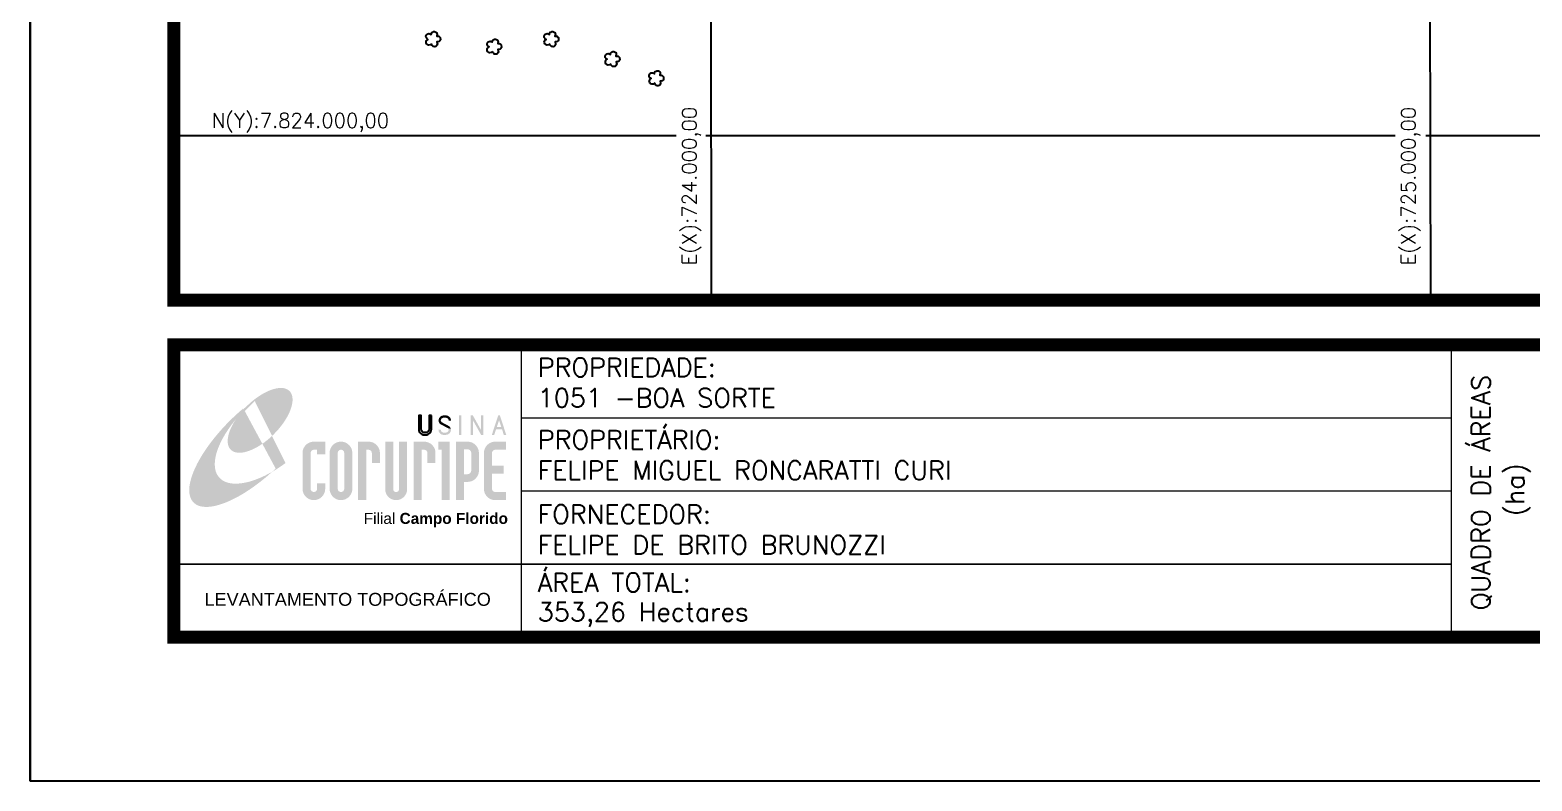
# Model space of a CAD drawing. Extents: x 723061 to 727261, y 7823092 to 7829032.
# Drawn here: x 723061 to 725149, y 7823092 to 7824137 of the extents above; entities that cross this region are included whole.
import ezdxf
from ezdxf.enums import TextEntityAlignment as Align

# ---------------------------------------------------------------- set-up
doc = ezdxf.new("R2010")
doc.units = 0
doc.header["$MEASUREMENT"] = 0
doc.linetypes.add('CONTINUO', pattern=[0])
doc.linetypes.add('LIN0', pattern=[0])
for name, color, linetype in [('_SIMBOLO ARVORE', 118, 'Continuous'), ('GRADE', 8, 'Continuous'), ('Margem', 5, 'Continuous')]:
    doc.layers.add(name, color=color, linetype=linetype)
doc.styles.add('ARIAL', font='arial.ttf')
doc.styles.add('GRADEUTM', font='romans.shx', dxfattribs={"height": 20})
doc.styles.add('SIMPLEX', font='')
doc.styles.get("Standard").update_dxf_attribs({"font": 'arial.ttf'})
doc.styles.get('SIMPLEX').set_extended_font_data('simplex.shx')

# ---------------------------------------------------------------- blocks, each defined once
blk = doc.blocks.new('A$C78F83FB3')
at = {"layer": 'Margem'}
h = blk.add_hatch(color=20, dxfattribs=at)
edge = h.paths.add_edge_path()
edge.add_ellipse((19.49, 23.77), major_axis=(-6.68, -6.67), ratio=0.469426, start_angle=292.7328, end_angle=601.2579)
edge.add_ellipse((22.83, 22.05), major_axis=(12.64, 11.29), ratio=0.457614, start_angle=79.9069, end_angle=107.9139)
edge = h.paths.add_edge_path()
edge.add_ellipse((18.28, 18.7), major_axis=(13.95, 13.59), ratio=0.386848, start_angle=63.9612, end_angle=264.5993)
edge.add_ellipse((22.83, 22.05), major_axis=(12.64, 11.29), ratio=0.457614, start_angle=107.9139, end_angle=245.1182, ccw=False)
edge.add_ellipse((19.49, 23.77), major_axis=(-6.68, -6.67), ratio=0.469426, start_angle=241.2579, end_angle=292.7328, ccw=False)
for color, points in [(20, [(15.46, 26.12), (14.17, 24.81), (14.06, 24.24), (14.39, 23.97), (14.67, 24.54), (19.47, 29.32), (18.48, 28.66), (17.31, 27.78)]), (7, [(58.42, 24.9), (57.9, 24.9), (57.9, 21.73, -0.414214), (57.15, 20.98), (56.84, 20.98, -0.414214), (56.09, 21.73), (56.09, 24.9), (55.57, 24.9), (55.57, 21.73, 0.414214), (56.84, 20.46), (57.15, 20.46, 0.414214), (58.42, 21.73)]), (7, [(61.7, 24.9), (61.23, 24.9, 0.396318), (60.04, 23.78), (60.04, 23.72, 0.151912), (60.39, 22.97), (60.46, 22.92), (62.18, 22), (62.85, 21.83, 0.12407), (62.51, 22.42), (60.75, 23.36, -0.13192), (60.56, 23.77, -0.385578), (61.23, 24.37), (61.7, 24.37, -0.414214), (62.37, 23.7), (62.89, 23.7, 0.414214)]), (7, [(62.37, 23.7), (62.89, 23.7, 0.414214), (61.7, 24.9), (61.23, 24.9, 0.396318), (60.04, 23.78), (60.04, 23.72, 0.151912), (60.39, 22.97), (60.46, 22.92), (62.18, 22), (62.18, 22, -0.131921), (62.37, 21.59, -0.385578), (61.7, 20.98), (61.23, 20.98, -0.414214), (60.56, 21.65), (60.04, 21.65, 0.414214), (61.23, 20.46), (61.7, 20.46, 0.402546), (62.89, 21.61, 0.165292), (62.51, 22.42), (60.75, 23.36, -0.13192), (60.56, 23.77, -0.385578), (61.23, 24.37), (61.7, 24.37, -0.414214)]), (7, [(30.97, 12.46), (29.13, 12.46), (29.13, 8.21, 1), (34.29, 8.21), (34.29, 9.41), (32.45, 9.41), (32.45, 8.21, -1), (30.97, 8.21)])]:
    blk.add_hatch(color=color, dxfattribs=at).paths.add_polyline_path(points)
h = blk.add_hatch(color=7, dxfattribs=at)
h.paths.add_polyline_path([(65.24, 24.9), (64.72, 24.9), (64.72, 20.46), (65.24, 20.46)])
h.paths.add_polyline_path([(67.38, 20.46), (67.9, 20.46), (67.9, 23.74), (69.74, 20.46), (70.23, 20.46), (70.23, 24.9), (69.71, 24.9), (69.71, 21.58), (67.85, 24.9), (67.38, 24.9)])
h.paths.add_polyline_path([(72.17, 20.46), (72.72, 20.46), (73.14, 21.73), (74.49, 21.73), (74.9, 20.46), (75.45, 20.46), (74, 24.9), (73.62, 24.9)])
h.paths.add_polyline_path([(73.81, 23.8), (74.32, 22.25), (73.31, 22.25)], flags=16)
h = blk.add_hatch(color=7, dxfattribs=at)
h.paths.add_polyline_path([(31.71, 18.93, 0.414214), (29.13, 16.35), (29.13, 12.46), (30.97, 12.46), (30.97, 16.35, -0.414214), (31.71, 17.09), (32.45, 17.09), (32.45, 16.02), (34.29, 16.02), (34.29, 18.93)])
h.paths.add_polyline_path([(44.15, 17.09, -0.414214), (44.89, 16.35), (44.89, 14.1), (46.72, 14.1), (46.72, 16.17, 0.433937), (44.15, 18.93), (41.77, 18.93), (41.77, 12.46), (43.61, 12.46), (43.61, 17.09)])
h.paths.add_polyline_path([(43.61, 12.46), (41.77, 12.46), (41.77, 5.62), (43.61, 5.62)])
h.paths.add_polyline_path([(47.92, 12.46), (49.75, 12.46), (49.75, 18.93), (47.92, 18.93)])
h.paths.add_polyline_path([(52.91, 18.93), (51.08, 18.93), (51.08, 12.46), (52.91, 12.46)])
h.paths.add_polyline_path([(51.08, 8.12, -1), (49.75, 8.12), (49.75, 12.46), (47.92, 12.46), (47.92, 8.12, 1), (52.91, 8.12), (52.91, 12.46), (51.08, 12.46)])
h.paths.add_polyline_path([(54.41, 12.46), (56.25, 12.46), (56.25, 17.09), (56.79, 17.09, -0.414214), (57.53, 16.35), (57.53, 14.1), (59.36, 14.1), (59.36, 16.17, 0.433937), (56.79, 18.93), (54.41, 18.93)])
h.paths.add_polyline_path([(56.25, 12.46), (54.41, 12.46), (54.41, 5.62), (56.25, 5.62)])
h.paths.add_polyline_path([(60.73, 12.46), (62.58, 12.46), (62.58, 18.93), (60.02, 18.93), (60.02, 17.08), (60.73, 17.08)])
h.paths.add_polyline_path([(62.58, 12.46), (60.73, 12.46), (60.73, 5.62), (62.58, 5.62)])
h.paths.add_polyline_path([(64.06, 12.46), (65.82, 12.46), (65.82, 17.17), (66.66, 17.17, -0.450417), (67.48, 16.25), (67.48, 12.46), (69.24, 12.46, 0.002307), (69.24, 12.48, 0.005282), (69.23, 12.54, -0.000938), (69.23, 12.53), (69.23, 16.17, 0.433937), (66.66, 18.93), (64.06, 18.93)])
h.paths.add_polyline_path([(64.06, 5.62), (65.82, 5.62), (65.82, 9.77), (66.66, 9.77, 0.426056), (69.24, 12.46), (67.48, 12.46), (67.48, 12.45, -0.450417), (66.66, 11.53), (65.82, 11.53), (65.82, 12.46), (64.06, 12.46)])
h.paths.add_polyline_path([(70.37, 12.46), (74.87, 12.46), (74.87, 13.44), (72.21, 13.44), (72.21, 16.35, -0.414214), (72.95, 17.09), (75.38, 17.09), (75.38, 18.93), (72.95, 18.93, 0.414214), (70.37, 16.35)])
h.paths.add_polyline_path([(72.21, 11.62), (74.87, 11.62), (74.87, 12.46), (70.37, 12.46), (70.37, 8.21, 0.414214), (72.95, 5.62), (75.38, 5.62), (75.38, 7.47), (72.95, 7.47, -0.414214), (72.21, 8.21)])
h = blk.add_hatch(color=7, dxfattribs=at)
h.paths.add_polyline_path([(35.29, 16.35), (35.29, 8.21, 1), (40.46, 8.21, 0.016978), (40.45, 8.38), (40.45, 16.17, 0.433937), (37.88, 18.93), (37.87, 18.93, 0.41391)])
h.paths.add_polyline_path([(38.62, 16.35), (38.62, 8.21, -1), (37.13, 8.21), (37.13, 16.35, -1)], flags=16)
at = {"layer": 'Margem', "color": 7}
blk.add_lwpolyline([(58.42, 24.9), (57.9, 24.9), (57.9, 21.73, -0.414214), (57.15, 20.98), (56.84, 20.98, -0.414214), (56.09, 21.73), (56.09, 24.9), (55.57, 24.9), (55.57, 21.73, 0.414214), (56.84, 20.46), (57.15, 20.46, 0.414214), (58.42, 21.73), (58.42, 24.9)], format="xyb", close=True, dxfattribs=at)
at = {"layer": 'Margem', "color": 252, "insert": (43.05, 2.72), "char_height": 2.5, "attachment_point": 1, "style": 'ARIAL'}
blk.add_mtext_dynamic_manual_height_columns('Filial {\\fArial|b1|i0|c0|p34;Campo Florido}', width=33.0271, gutter_width=2.46, heights=[2.95], dxfattribs=at)

msp = doc.modelspace()

# ---------------------------------------------------------------- linework, layer by layer
at = {"layer": '_SIMBOLO ARVORE', "linetype": 'CONTINUO'}
for points in [[(723619, 7824117.4, 0), (723617.2, 7824115.9, 0), (723614.9, 7824115.6, 0), (723613.3, 7824116.2, 0), (723612.1, 7824117.4, 0), (723611.6, 7824118.7, 0), (723611.5, 7824120.6, 0), (723612.1, 7824121.8, 0), (723612.8, 7824122.7, 0), (723614.1, 7824123.6, 0), (723613.3, 7824123.9, 0), (723612.5, 7824124.6, 0), (723611.5, 7824126.1, 0), (723611.3, 7824128, 0), (723612, 7824129.9, 0), (723612.8, 7824130.6, 0), (723614.1, 7824131.4, 0), (723615.5, 7824131.6, 0), (723616.7, 7824131.4, 0), (723617.6, 7824131, 0), (723618.5, 7824130.1, 0), (723618.8, 7824131.8, 0), (723619.1, 7824132.5, 0), (723619.8, 7824133.4, 0), (723620.9, 7824133.8, 0), (723622, 7824134.3, 0), (723623.2, 7824134.4, 0), (723624.3, 7824134.2, 0), (723625.2, 7824133.7, 0), (723625.9, 7824133, 0), (723626.5, 7824131.8, 0), (723626.8, 7824130.5, 0), (723626.2, 7824128.2, 0), (723627.9, 7824128.2, 0), (723629.2, 7824127.8, 0), (723630.5, 7824126.8, 0), (723631.2, 7824126, 0), (723631.4, 7824122.8, 0), (723630.6, 7824121.3, 0), (723629.6, 7824120.4, 0), (723627.9, 7824119.9, 0), (723626.4, 7824120.1, 0), (723627.2, 7824117, 0), (723626.9, 7824115.8, 0), (723626, 7824114.5, 0), (723625, 7824113.8, 0), (723623.7, 7824113.4, 0), (723622.3, 7824113.5, 0), (723621.3, 7824113.8, 0), (723620.1, 7824114.9, 0), (723619.3, 7824116, 0), (723619.1, 7824117.5, 0)], [(723703.9, 7824106.8, 0), (723702.1, 7824105.3, 0), (723699.8, 7824105, 0), (723698.1, 7824105.6, 0), (723697, 7824106.8, 0), (723696.5, 7824108.1, 0), (723696.4, 7824110, 0), (723697, 7824111.2, 0), (723697.7, 7824112.1, 0), (723699, 7824113, 0), (723698.1, 7824113.3, 0), (723697.3, 7824114, 0), (723696.3, 7824115.5, 0), (723696.2, 7824117.4, 0), (723696.9, 7824119.3, 0), (723697.6, 7824120, 0), (723699, 7824120.8, 0), (723700.4, 7824121, 0), (723701.5, 7824120.8, 0), (723702.4, 7824120.4, 0), (723703.4, 7824119.5, 0), (723703.7, 7824121.2, 0), (723703.9, 7824121.9, 0), (723704.7, 7824122.8, 0), (723705.8, 7824123.2, 0), (723706.8, 7824123.7, 0), (723708, 7824123.8, 0), (723709.2, 7824123.6, 0), (723710.1, 7824123.1, 0), (723710.8, 7824122.4, 0), (723711.4, 7824121.2, 0), (723711.6, 7824119.9, 0), (723711.1, 7824117.6, 0), (723712.7, 7824117.6, 0), (723714.1, 7824117.2, 0), (723715.4, 7824116.2, 0), (723716.1, 7824115.4, 0), (723716.3, 7824112.2, 0), (723715.5, 7824110.7, 0), (723714.4, 7824109.8, 0), (723712.8, 7824109.3, 0), (723711.3, 7824109.5, 0), (723712.1, 7824106.4, 0), (723711.7, 7824105.2, 0), (723710.8, 7824103.9, 0), (723709.9, 7824103.2, 0), (723708.5, 7824102.8, 0), (723707.2, 7824102.9, 0), (723706.2, 7824103.2, 0), (723705, 7824104.3, 0), (723704.2, 7824105.4, 0), (723704, 7824106.9, 0)], [(723783.4, 7824117.4, 0), (723781.6, 7824115.9, 0), (723779.3, 7824115.6, 0), (723777.7, 7824116.2, 0), (723776.5, 7824117.4, 0), (723776, 7824118.7, 0), (723775.9, 7824120.6, 0), (723776.5, 7824121.8, 0), (723777.2, 7824122.7, 0), (723778.5, 7824123.6, 0), (723777.7, 7824123.9, 0), (723776.9, 7824124.6, 0), (723775.9, 7824126.1, 0), (723775.7, 7824128, 0), (723776.4, 7824129.9, 0), (723777.2, 7824130.6, 0), (723778.5, 7824131.4, 0), (723779.9, 7824131.6, 0), (723781.1, 7824131.4, 0), (723782, 7824131, 0), (723782.9, 7824130.1, 0), (723783.2, 7824131.8, 0), (723783.5, 7824132.5, 0), (723784.2, 7824133.4, 0), (723785.3, 7824133.8, 0), (723786.4, 7824134.3, 0), (723787.6, 7824134.4, 0), (723788.7, 7824134.2, 0), (723789.6, 7824133.7, 0), (723790.3, 7824133, 0), (723790.9, 7824131.8, 0), (723791.2, 7824130.5, 0), (723790.6, 7824128.2, 0), (723792.3, 7824128.2, 0), (723793.6, 7824127.8, 0), (723794.9, 7824126.8, 0), (723795.6, 7824126, 0), (723795.8, 7824122.8, 0), (723795, 7824121.3, 0), (723794, 7824120.4, 0), (723792.3, 7824119.9, 0), (723790.8, 7824120.1, 0), (723791.6, 7824117, 0), (723791.3, 7824115.8, 0), (723790.4, 7824114.5, 0), (723789.4, 7824113.8, 0), (723788.1, 7824113.4, 0), (723786.7, 7824113.5, 0), (723785.7, 7824113.8, 0), (723784.5, 7824114.9, 0), (723783.7, 7824116, 0), (723783.5, 7824117.5, 0)], [(723868.3, 7824089.6, 0), (723866.5, 7824088, 0), (723864.2, 7824087.8, 0), (723862.5, 7824088.4, 0), (723861.4, 7824089.5, 0), (723860.9, 7824090.9, 0), (723860.8, 7824092.8, 0), (723861.4, 7824094, 0), (723862.1, 7824094.9, 0), (723863.4, 7824095.8, 0), (723862.5, 7824096.1, 0), (723861.7, 7824096.8, 0), (723860.7, 7824098.3, 0), (723860.6, 7824100.1, 0), (723861.3, 7824102.1, 0), (723862, 7824102.7, 0), (723863.4, 7824103.6, 0), (723864.8, 7824103.8, 0), (723865.9, 7824103.6, 0), (723866.8, 7824103.2, 0), (723867.8, 7824102.3, 0), (723868.1, 7824104, 0), (723868.3, 7824104.7, 0), (723869.1, 7824105.6, 0), (723870.2, 7824106, 0), (723871.2, 7824106.5, 0), (723872.4, 7824106.6, 0), (723873.6, 7824106.4, 0), (723874.5, 7824105.9, 0), (723875.2, 7824105.2, 0), (723875.8, 7824104, 0), (723876, 7824102.7, 0), (723875.5, 7824100.3, 0), (723877.1, 7824100.4, 0), (723878.5, 7824100, 0), (723879.8, 7824099, 0), (723880.5, 7824098.2, 0), (723880.7, 7824095, 0), (723879.9, 7824093.5, 0), (723878.8, 7824092.6, 0), (723877.2, 7824092.1, 0), (723875.7, 7824092.2, 0), (723876.5, 7824089.2, 0), (723876.1, 7824087.9, 0), (723875.2, 7824086.7, 0), (723874.3, 7824085.9, 0), (723872.9, 7824085.6, 0), (723871.6, 7824085.7, 0), (723870.6, 7824086, 0), (723869.4, 7824087.1, 0), (723868.6, 7824088.1, 0), (723868.4, 7824089.7, 0)], [(723929.4, 7824062.9, 0), (723927.6, 7824061.4, 0), (723925.3, 7824061.1, 0), (723923.7, 7824061.8, 0), (723922.5, 7824062.9, 0), (723922, 7824064.2, 0), (723921.9, 7824066.1, 0), (723922.5, 7824067.4, 0), (723923.2, 7824068.3, 0), (723924.5, 7824069.2, 0), (723923.7, 7824069.4, 0), (723922.8, 7824070.1, 0), (723921.9, 7824071.7, 0), (723921.7, 7824073.5, 0), (723922.4, 7824075.4, 0), (723923.1, 7824076.1, 0), (723924.5, 7824076.9, 0), (723925.9, 7824077.1, 0), (723927, 7824076.9, 0), (723927.9, 7824076.5, 0), (723928.9, 7824075.6, 0), (723929.2, 7824077.3, 0), (723929.5, 7824078, 0), (723930.2, 7824078.9, 0), (723931.3, 7824079.3, 0), (723932.4, 7824079.8, 0), (723933.6, 7824079.9, 0), (723934.7, 7824079.7, 0), (723935.6, 7824079.3, 0), (723936.3, 7824078.5, 0), (723936.9, 7824077.3, 0), (723937.1, 7824076, 0), (723936.6, 7824073.7, 0), (723938.2, 7824073.7, 0), (723939.6, 7824073.4, 0), (723940.9, 7824072.4, 0), (723941.6, 7824071.5, 0), (723941.8, 7824068.3, 0), (723941, 7824066.9, 0), (723939.9, 7824065.9, 0), (723938.3, 7824065.5, 0), (723936.8, 7824065.6, 0), (723937.6, 7824062.6, 0), (723937.2, 7824061.3, 0), (723936.4, 7824060, 0), (723935.4, 7824059.3, 0), (723934, 7824058.9, 0), (723932.7, 7824059, 0), (723931.7, 7824059.3, 0), (723930.5, 7824060.5, 0), (723929.7, 7824061.5, 0), (723929.5, 7824063.1, 0)]]:
    msp.add_polyline3d(points, dxfattribs=at)
at = {"layer": 'GRADE', "linetype": 'Continuous'}
for p, q in [((725008.5, 7823760.7), (725006.3, 7825309.1)), ((724008.5, 7823760.7), (724007.6, 7824378.6)), ((723260.8, 7823990), (723959.1, 7823990)), ((724000.4, 7823990), (724959, 7823990)), ((725001.5, 7823990), (725961.3, 7823990))]:
    msp.add_line(p, q, dxfattribs=at)
at = {"layer": 'Margem', "color": 174, "linetype": 'LIN0'}
msp.add_line((723060.8, 7823091.9), (723060.8, 7829031.9), dxfattribs=at)
at = {"layer": 'Margem', "color": 174, "linetype": 'LIN0', "flags": 128}
msp.add_lwpolyline([(727260.8, 7823091.9), (727260.8, 7829031.9), (723060.8, 7829031.9), (723060.8, 7823091.9)], close=True, dxfattribs=at)
at = {"layer": 'Margem', "color": 174, "linetype": 'LIN0', "const_width": 18.2, "flags": 128}
for points in [[(727060.8, 7823760.7), (727060.8, 7828831.9), (723260.8, 7828831.9), (723260.8, 7823760.7)], [(723260.8, 7823698.5), (727060.8, 7823698.5), (727060.8, 7823291.9), (723260.8, 7823291.9)]]:
    msp.add_lwpolyline(points, close=True, dxfattribs=at)
at = {"layer": 'Margem', "color": 174, "linetype": 'LIN0', "flags": 128}
for points, const_width in [([(723743.9, 7823698.5), (723743.9, 7823291.9)], 2.02), ([(723743.9, 7823698.5), (723743.9, 7823295.6)], 2), ([(725037, 7823698.5), (725037, 7823296.9)], 2.02), ([(723743.9, 7823596.9), (725037, 7823596.9)], 2.02), ([(723743.9, 7823495.2), (725037, 7823495.2)], 2.02), ([(723260.8, 7823393.6), (725037, 7823393.6)], 2.02)]:
    msp.add_lwpolyline(points, dxfattribs=dict(at, const_width=const_width))

# ---------------------------------------------------------------- block references
at = {"layer": 'Margem', "linetype": 'ByBlock', "xscale": 6.116010859387615, "yscale": 6.116010859387615, "zscale": 6.116010859387615}
msp.add_blockref('A$C78F83FB3', (723261.5, 7823448.2), dxfattribs=at)

# ---------------------------------------------------------------- texts
at = {"layer": 'GRADE', "linetype": 'Continuous', "style": 'GRADEUTM'}
msp.add_text('N(Y):7.824.000,00', height=20, dxfattribs=at).set_placement((723560.1, 7824010.7), align=Align.MIDDLE_RIGHT)
for s, p in [('E(X):724.000,00', (723977.5, 7824029.7)), ('E(X):725.000,00', (724977.5, 7824029.7))]:
    msp.add_text(s, height=20, rotation=90, dxfattribs=at).set_placement(p, align=Align.MIDDLE_RIGHT)
at = {"layer": 'Margem', "color": 7, "linetype": 'Continuous', "lineweight": 9, "style": 'SIMPLEX'}
for s, p in [('PROPRIEDADE:', (723766.8, 7823680.3)), ('PROPRIETÁRIO:', (723766.8, 7823579.6)), ('FORNECEDOR:', (723766.8, 7823475.9)), ('ÁREA TOTAL:', (723766.8, 7823381.1))]:
    msp.add_text(s, height=26, dxfattribs=at).set_placement(p, align=Align.TOP_LEFT)
at = {"layer": 'Margem', "color": 7, "linetype": 'Continuous', "style": 'SIMPLEX'}
for s, p in [('1051 -BOA SORTE', (723766.8, 7823637.9)), ('FELIPE MIGUEL RONCARATTI CURI', (723766.8, 7823537.1)), ('FELIPE DE BRITO BRUNOZZI', (723766.8, 7823433.4)), ('353,26 Hectares', (723766.8, 7823340.2))]:
    msp.add_text(s, height=26, dxfattribs=at).set_placement(p, align=Align.TOP_LEFT)
for s, p in [('QUADRO DE ÁREAS', (725078.1, 7823493.3)), ('(ha)', (725125.6, 7823497.3))]:
    msp.add_text(s, height=26, rotation=90, dxfattribs=at).set_placement(p, align=Align.MIDDLE_CENTER)
at = {"layer": 'Margem', "color": 7, "linetype": 'ByBlock'}
msp.add_text('LEVANTAMENTO TOPOGRÁFICO', height=18, dxfattribs=at).set_placement((723502.4, 7823344.6), align=Align.MIDDLE_CENTER)

doc.saveas('drawing.dxf')
